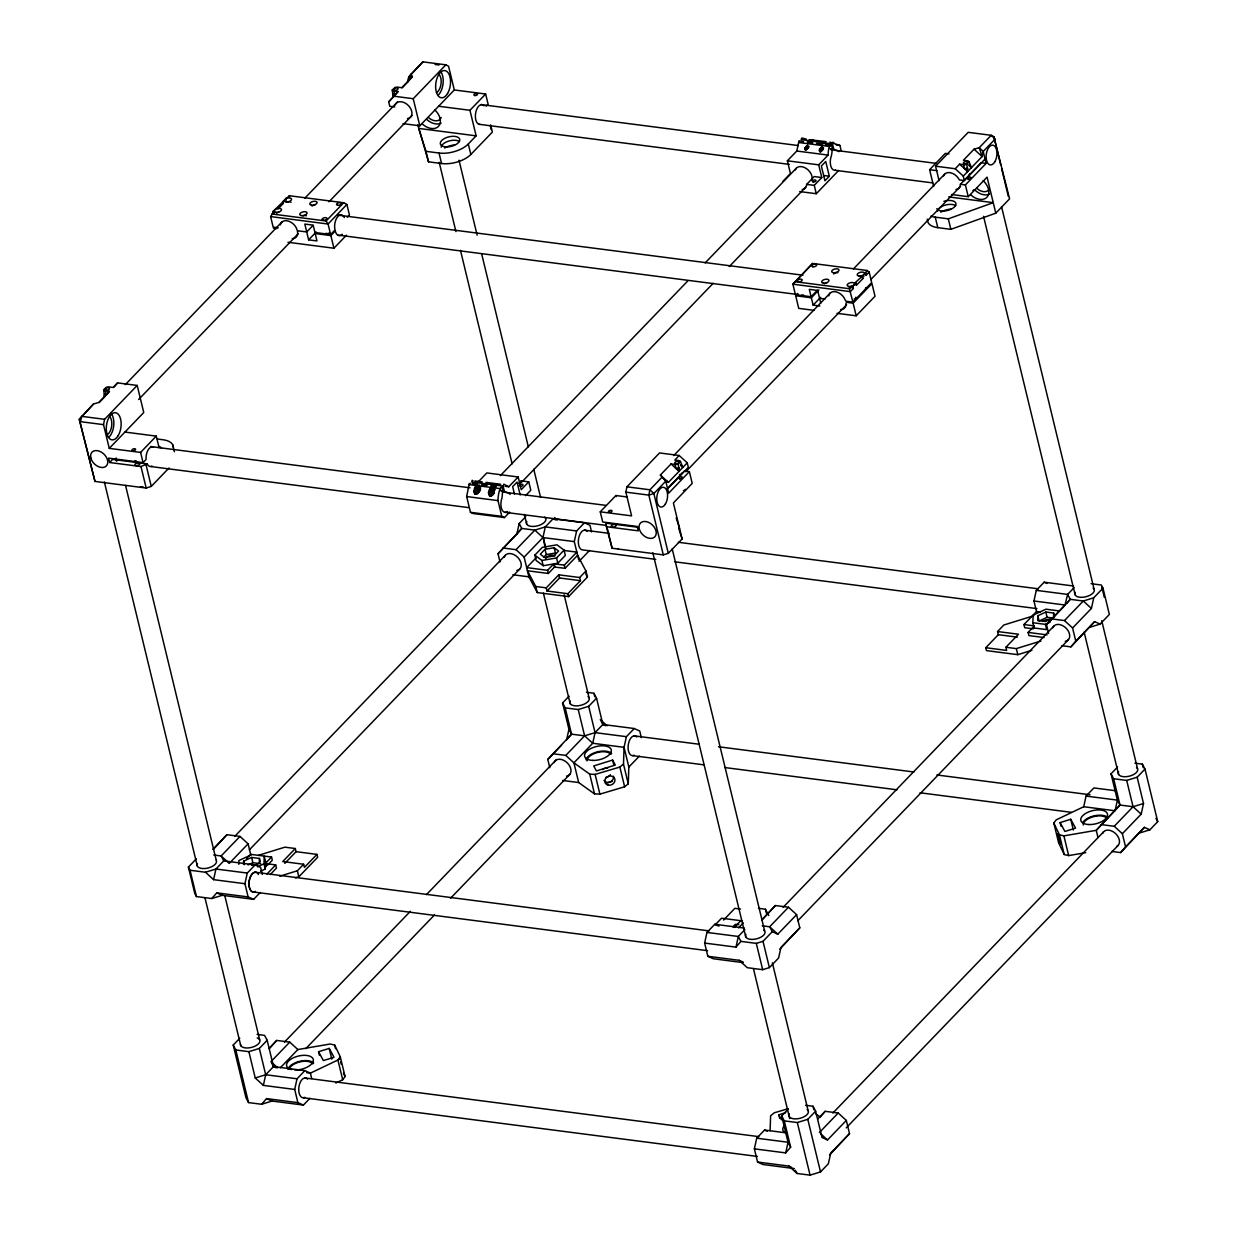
<?xml version="1.0" encoding="UTF-8"?>
<svg xmlns="http://www.w3.org/2000/svg" width="1237" height="1237" viewBox="0 0 1237 1237"><rect width="100%" height="100%" fill="white"/><g stroke="black" fill="none" stroke-linecap="round" stroke-linejoin="round"><path stroke-width="1.5" d="M238.787 864.354L238.911 860.55L251.699 854.597M243.503 864.323L243.612 861.168L251.606 857.427L259.445 858.447L260.296 861.957M259.445 858.447L259.291 863.194L254.497 865.421M265.259 869.054L263.991 863.797L264.239 856.22L265.522 861.478L265.259 869.054L260.466 871.296M266.218 866.518L265.445 863.364L271.537 857.04L272.31 860.194L267.439 865.266M562.649 780.47L578.684 782.542L594.518 793.891L599.899 794.139L624.639 786.778L628.257 783.825L623.494 764.11L624.067 747.318L626.401 736.68L634.241 728.531L639.745 731.036L641.354 737.639M628.257 783.825L628.844 767.048L624.067 747.318L592.724 743.267L584.606 735.845L578.251 709.543L565.185 707.858L562.572 702.941L569.113 696.153M770.11 1130.68L770.62 1115.774L774.254 1112.805L788.386 1108.615M1032.88 622.737L1045.42 624.36L1046.688 629.618L1034.147 627.994L1032.88 622.737L1033.127 615.145L1045.914 609.192L1058.455 610.815M1034.147 627.994L1034.225 626.092L1028.133 632.416L1028.89 635.586L1044.09 637.55M1037.828 615.763L1037.673 620.495L1045.512 621.515L1053.507 617.789L1053.661 613.042L1045.822 612.021L1037.828 615.763L1039.095 621.02L1047.105 617.294L1053.367 618.098M273.099 211.372L273.609 213.475L273.099 211.372L289.35 195.724L343.67 202.744L346.901 204.461L349.437 214.991L347.241 217.264M137.199 385.434L104.588 419.312L103.521 424.647L109.258 448.366L143.755 412.524L137.199 385.434L117.561 382.898L113.17 387.459L109.196 386.934A3.742 1.84 -13.6 0 0 106.428 387.227L103.707 389.732L104.511 397.046L99.176 402.597M402.999 123.623L419.791 125.803L454.304 89.961L448.552 66.226L445.861 64.819L422.884 61.85L410.962 74.235L412.416 76.617L401.762 87.703L397.773 87.178A3.742 1.84 -13.6 0 0 395.005 87.471L392.284 89.976L393.088 97.29L388.696 101.851L389.779 106.305L394.758 106.954M687.246 462.839L668.413 482.384L665.769 481.178L660.372 475.023L671.026 463.952L679.082 471.312L678.278 463.983L680.443 461.416A3.742 1.84 -13.6 0 0 678.773 460.551L674.799 460.04L679.19 455.479L687.246 462.839L688.313 467.292L667.609 488.785M939.069 180.664L935.574 166.206L955.227 168.742L959.618 164.181L967.674 171.541L966.855 164.227L969.019 161.645A3.742 1.84 -13.6 0 0 967.365 160.795L963.376 160.284L974.045 149.198L979.271 147.682L991.193 135.297L993.883 136.704L1009.593 198.817L995.785 213.166L950.851 229.34L937.801 227.654A21.787 10.762 -13.6 0 1 928.075 222.629L927.24 219.135M104.728 394L104.511 397.046L104.666 393.737M393.258 93.981L393.088 97.29L397.989 91.6L394 91.09A3.742 1.84 -13.6 0 1 392.345 90.239L392.284 89.976M277.969 208.945L283.242 203.471L283.459 201.847M638.106 527.302L606.764 523.251L605.728 524.318L606.919 526.776L638.246 530.828L637.194 526.452L602.713 521.999L600.254 511.824L631.597 515.875L625.86 492.14L626.927 486.821L659.553 452.943L679.19 455.479M393.32 94.244L393.088 97.29L394.974 95.11L394 91.09M260.172 892.573L253.631 899.361L248.127 896.918L244.941 883.713L213.599 879.662L215.934 869.023L223.773 860.875L255.116 864.926L260.62 867.431L262.321 874.435M412.416 76.617L407.514 82.307L410.962 74.235L408.643 77.189L407.514 82.307L402.195 87.842M244.941 883.713L247.261 873.059L255.116 864.926M309.93 1098.301L303.405 1105.089L297.901 1102.646L294.7 1089.441L263.373 1085.39L265.692 1074.737L259.337 1048.435L267.177 1040.286L264.563 1035.369L257.11 1034.41M294.7 1089.441L297.035 1078.788L304.874 1070.639L310.394 1073.144L337.933 1060.016L340.283 1056.815L334.686 1045.079L330.233 1044.013L297.87 1049.548L280.304 1067.794M509.706 512.103L504.449 517.576L473.106 513.525L470.462 512.319L466.643 496.547L469.256 483.682L470.508 483.311M479.709 491.445L476.446 494.305L475.039 494.12L473.817 490.764L476.91 485.6L475.441 486.589M479.539 489.156L480.683 487.95L478.302 485.785L479.539 489.156L477.899 493.316M494.336 493.331L491.074 496.192L489.666 496.006L488.445 492.651L491.537 487.502L490.068 488.476M504.449 517.576L501.789 516.37L497.985 500.598C498.14 488.182 504.263 478.874 502.021 497.815A9.958 5.304 -82.6 0 0 501.758 509.242A9.958 5.304 -82.6 0 0 507.649 511.515M500.011 561.969L498.016 553.728L516.834 534.168L519.169 523.529L525.787 516.664M578.7 559.804L574.293 541.605L576.628 530.951L584.467 522.803L589.987 525.308L591.58 531.91M566.608 739.896L568.943 729.242L562.572 702.941M586.462 692.287L593.93 693.261L596.543 698.178L588.688 706.327L595.059 732.629L592.724 743.267L573.906 762.827L578.684 782.542M782.913 181.313L790.443 173.489L787.366 160.795L796.783 151.022L799.025 140.802L803.586 141.683M804.699 148.224L806.849 145.842L806.663 149.461L805.287 149.847L804.699 148.224L807.73 145.085L804.823 149.213M819.327 150.125L821.476 147.729L821.291 151.347L819.915 151.734L819.327 150.125L822.342 146.971M787.366 160.795L818.708 164.846L828.125 155.073C828.249 141.575 834.279 141.636 831.419 155.692A9.958 5.304 -82.6 0 0 830.816 166.129A9.958 5.304 -82.6 0 0 835.64 170.149M742.788 962.572L713.301 958.752L707.827 956.278L704.642 943.073L706.961 932.42L714.8 924.271L744.303 928.09M704.642 943.073L735.984 947.125L738.303 936.471L744.844 929.683M794.37 1168.578L763.028 1164.527L757.554 1162.038L754.369 1148.848L756.704 1138.195L764.543 1130.046L786.655 1132.906M754.369 1148.848L785.711 1152.899L788.031 1142.246L781.676 1115.944L788.216 1109.156M1033.282 628.813L1024.715 627.716L1023.958 624.561L1036.498 611.526L1033.962 600.996L1036.281 590.358L1044.136 582.21L1073.623 586.013M1064.995 605.017L1067.624 594.409L1074.164 587.621M1061.964 645.714L1070.886 646.874L1075.788 641.183L1072.587 627.979L1091.421 608.434L1093.74 597.78L1103.002 588.163L1101.332 585.024L1091.049 583.694M1085.792 852.664L1068.66 855.587L1064.207 854.52L1058.609 842.784L1053.831 823.053L1056.197 819.853L1083.72 806.725L1086.055 796.071L1093.895 787.938L1116.021 790.783M1111.738 851.443L1120.66 852.587L1125.562 846.897L1122.361 833.707L1141.179 814.147L1143.514 803.509L1137.159 777.207L1144.998 769.058L1142.385 764.141L1134.917 763.167M474.312 488.476L475.858 486.156M476.013 487.486L477.59 485.291L476.291 488.615L478.193 490.362L480.142 490.068L479.399 486.976L476.338 486.589M488.94 490.362L490.486 488.043M493.934 492.388L491.707 491.553L490.641 489.388L491.8 488.043L494.027 488.878M808.24 141.868L807.916 142.765L811.457 140.276L808.24 141.868L810.328 140.121M808.627 141.265L809.771 140.075L810.946 140.601L808.967 142.672L809.029 140.137M809.508 140.57L809.446 142.595M278.232 227.763L273.161 227.113L270.625 216.583L273.655 212.006M280.335 224.918A9.958 6.85 43.9 0 1 288.468 221.098A9.958 6.85 43.9 0 1 297.189 230.221L297.452 231.273A9.958 6.85 43.9 0 1 292.195 238.679M492.527 495.202L494.166 491.043L492.929 487.672L495.31 489.852M335.815 1083.024L342.695 1079.746L345.061 1076.546L340.283 1056.815M103.707 389.732L103.753 389.995A3.742 1.84 -13.6 0 0 105.423 390.846L109.413 391.371L98.744 402.442L93.517 403.973L79.276 419.312L94.986 481.425L146.182 488.043L151.27 486.404L169.036 467.957M422.884 61.85L408.643 77.189M828.713 295.875A9.958 6.85 43.9 0 1 836.289 291.901A9.958 6.85 43.9 0 1 845.227 300.065L846.108 301.256L852.881 302.122L871.698 282.577L869.163 272.047L866.982 270.47L812.647 263.45L792.886 284.185L795.422 294.7L811.101 296.725L817.363 290.2M105.083 394.402L106.397 394.866L109.413 391.371M113.897 387.166L117.561 382.898M388.696 101.851L397.989 91.6M246.658 858.493L250.647 854.35L248.096 843.82L239.978 836.398L226.928 834.712L213.197 849.572M498.016 553.728L521.782 528.446L534.832 530.132L545.285 526.9L576.628 530.951M516.834 534.168L521.782 528.446L519.169 523.529M297.87 1049.548L289.752 1042.126L276.686 1040.441L269.249 1048.775M549.785 767.698L547.79 759.441L571.54 734.159L584.606 735.845L595.059 732.629L626.401 736.68M567.845 738.458L571.54 734.159L565.185 707.858M735.984 947.125L740.917 941.388L756.317 943.383L763.013 941.311L772.259 931.693L777.779 934.198L796.597 914.653L788.479 907.231L775.413 905.546L761.621 919.88M775.413 905.546L762.487 919.57M1048.605 633.375L1046.471 624.608L1070.237 599.327L1083.287 601.012L1093.74 597.78M1066.526 603.625L1070.237 599.327L1067.624 594.409L1036.281 590.358M1070.886 646.874L1094.606 621.639L1100.11 624.082L1109.357 614.464L1103.002 588.163M785.711 1152.899L790.644 1147.163L784.289 1120.861L781.676 1115.944M829.517 1154.956L849.525 1133.633L846.324 1120.428L838.207 1113.006L825.156 1111.321L820.208 1117.057L815.894 1113.965M1143.514 803.509L1133.061 806.725L1120.011 805.04L1096.245 830.321L1063.897 835.856L1059.429 834.789L1053.831 823.053M1117.568 767.033L1111.027 773.821L1113.64 778.738L1120.011 805.04L1096.245 830.321L1097.977 837.495M1120.66 852.587L1144.38 827.352L1149.884 829.811L1157.724 821.662L1144.998 769.058M239.746 1038.276L233.221 1045.064L245.947 1097.667L248.544 1102.584L261.61 1104.27L266.558 1098.595L297.901 1102.646M796.597 914.653L799.798 927.858L779.789 949.181M196.327 858.865L188.395 867.106L194.766 893.408L196.436 896.562L211.759 898.541L216.784 892.867L248.127 896.918M812.647 263.45L792.886 284.185L850.329 291.607L853.329 288.499L852.819 286.396L855.865 283.227L855.277 282.608L865.606 273.114L866.982 270.47M153.543 446.99A9.958 5.304 -82.6 0 0 146.059 459.484L143.059 462.592L108.578 458.138L109.645 462.514L112.629 459.391L147.11 463.844A9.958 5.304 -82.6 0 0 152.089 466.102M93.517 403.973L79.276 419.312L94.986 481.425M125.293 384.661L282.129 221.748M304.92 198.09L397.402 102.006M393.598 96.161L413.235 98.713L445.861 64.819M138.652 399.489L298.163 233.793M328.996 201.77L412.107 115.443M312.992 225.443L306.714 231.953L297.684 230.793M271.784 213.97L326.104 220.99L343.67 202.744M344.35 217.542A9.958 5.304 -82.6 0 0 337.995 216.351A9.958 5.304 -82.6 0 0 334.655 227.623L335.011 229.974L330.619 234.535L314.956 232.51L313.162 225.149L304.812 224.067L308.631 239.854L316.162 232.03M346.901 204.461L328.068 224.021L270.625 216.583M308.631 239.854L316.981 240.921L315.203 233.561L330.882 235.587L335.273 231.025L335.969 233.02A9.958 5.304 -82.6 0 0 342.324 234.226M287.958 242.266L333.928 248.22L346.484 235.185M109.258 448.366L140.601 452.417L156.279 436.12L159.078 447.67M438.609 106.243L469.952 110.294L485.646 94.012L488.105 104.186L486.11 106.258M109.645 462.514L140.987 466.565L147.11 463.844M476.137 135.838L418.678 128.416L425.976 151.331L439.027 153.032A21.787 10.762 -13.6 0 0 468.297 143.987L476.137 135.838L469.952 110.294M417.797 124.767L428.512 161.831L441.563 163.516A21.787 10.762 -13.6 0 0 470.833 154.47L492.388 132.081L490.656 124.906M478.595 481.487L486.837 472.936L518.179 476.987L521.241 489.682L528.771 481.858L530.797 490.208L525.524 495.681M473.817 490.764L475.797 488.692L475.456 487.285M478.286 486.296L479.554 484.997M476.291 488.615L477.266 486.187M474.08 492.821L476.802 490.007L479.585 491.043L476.446 494.305M477.08 489.666L478.332 488.368L480.559 489.203L479.307 490.501M805.287 149.847L808.859 146.136M478.193 490.362L479.446 489.048M805.952 149.924L808.349 147.45M475.039 494.12L478.178 490.857M806.663 149.461L808.905 147.126M500.367 475.627L687.772 280.954M705.183 262.878L796.211 168.325M490.641 489.388L491.893 488.074L494.073 490.95L492.821 492.249M488.445 492.651L490.424 490.579L490.084 489.172M490.919 490.501L492.171 489.203M819.559 149.028L822.188 146.306M488.708 494.723L491.414 491.893L494.197 492.929L491.074 496.192M491.707 491.553L492.96 490.254M819.451 151.115L822.821 147.605M819.915 151.734L823.486 148.023M820.579 151.826L822.976 149.337M489.666 496.006L492.805 492.759M821.291 151.347L823.533 149.012M505.083 486.28L508.763 486.76L518.179 476.987M518.659 483.481L521.179 480.884L528.771 481.858M802.194 189.57A9.958 6.85 43.9 0 0 806.663 184.39L814.193 176.566L821.785 177.54L818.708 164.846M521.767 482.105L713.192 283.273M729.258 266.589L805.55 187.328M806.663 184.39L814.255 185.364L821.785 177.54M829.316 176.211L824.924 180.772L821.353 166.052L825.744 161.49L829.316 176.211L823.78 175.499M799.69 191.565L816.281 193.714L838.671 170.443M213.12 849.046L226.928 834.712M234.643 836.459L505.33 555.289M239.978 836.398L221.16 855.958L213.692 854.983M502.964 547.991L516.015 549.676L534.832 530.132L542.95 537.554L574.293 541.605M584.467 522.803L553.125 518.751L545.285 526.9L542.95 537.554L524.132 557.098L528.91 576.829L537.26 592.554L568.603 596.605L587.42 577.06L585.951 571.015L577.602 555.274L565.062 568.309L554.501 567.072L548.331 573.473L527.441 570.767L535.791 586.508L537.26 592.554M229.463 863.179L248.096 843.82M249.348 849.881L520.019 568.726M554.501 567.072L553.743 563.917L543.198 565.726L536.1 560.407L534.832 555.15L542.347 547.326L556.975 544.821L564.072 550.14L565.34 555.398L557.81 563.222L554.161 563.84L554.918 566.994M536.008 557.933L526.684 567.613L547.574 570.319L553.743 563.917M545.007 549.321L540.306 554.207L544.744 557.531L553.882 555.97L558.598 551.068L554.161 547.744L545.007 549.321L546.29 554.578L543.924 557.021M814.054 310.348L798.731 308.369L795.685 295.751L797.88 293.463M600.254 511.824L615.933 495.527L627.004 496.965M933.672 186.493L929.621 169.701L945.3 153.403L948.98 153.883M534.832 555.15L541.914 560.454L556.542 557.949L564.072 550.14M935.574 166.206L968.2 132.328L991.193 135.297L995.136 139.07L983.214 151.455L982.101 156.558L963.283 176.102L964.35 180.556L959.371 179.922A9.958 6.85 43.9 0 0 950.897 172.84A9.958 6.85 43.9 0 0 943.568 175.901M795.685 295.751L811.348 297.777L818.879 289.953M811.348 297.777L813.126 305.137L820.657 297.313M266.929 874.033L275.712 864.91L276.485 868.065L270.207 874.59M554.161 563.84L564.288 565.154L576.844 552.119L564.057 550.465M284.773 863.411L296.06 851.674L295.303 848.52L282.747 861.555L303.637 864.246L304.41 867.4L316.95 854.38L317.662 857.272L298.828 876.817L295.318 877.899M535.791 586.508L546.244 587.853L558.784 574.818L579.674 577.524L585.951 571.015M673.748 455.541L830.584 292.628M853.375 268.97L944.527 174.278M546.244 587.853L547.001 591.008L559.541 577.973L580.447 580.679L579.674 577.524M579.071 561.32L589.554 550.434M795.082 281.696L849.417 288.716L852.819 286.396M855.277 282.608L856.375 285.33L862.962 278.48L862.452 276.377M865.096 272.418L866.116 275.217L869.163 272.047M279.763 876.198L297.375 870.771L303.637 864.246M666.82 489.249L684.386 471.003L689.365 471.637L692.21 483.404L673.392 502.949L682.113 538.992L668.305 553.326L663.295 554.872L612.114 548.254L605.728 524.318M955.954 189.462A9.958 6.85 43.9 0 0 960.422 184.267L981.127 162.774L986.105 163.408L983.214 151.455L979.271 147.682L982.101 156.558L974.045 149.198M964.35 180.556L985.054 159.047M547.001 591.008L567.891 593.714L580.447 580.679M685.762 471.761L846.618 304.673M870.755 279.608L960.561 186.323M689.365 471.637L668.676 493.146L665.769 481.178L653.863 493.563L648.837 495.109L625.86 492.14M960.422 184.267L965.401 184.916L986.105 163.408M840.572 309.637A9.958 6.85 43.9 0 0 846.015 303.328L846.371 302.307L853.143 303.173L871.961 283.629L875.007 296.246L856.19 315.806L837.032 313.332M951.469 194.503L968.246 196.683L987.08 177.123L995.785 213.166M269.171 1048.265L276.686 1040.441M547.79 759.441L561.598 745.107M284.355 1042.203L410.375 911.313M426.456 894.614L556.48 759.549M289.752 1042.126L270.934 1061.671L277.691 1067.856M552.723 753.72L565.788 755.405L584.606 735.845M233.221 1045.064L235.819 1049.981L248.884 1051.666L255.239 1077.968L265.692 1074.737L273.532 1066.588L304.874 1070.639M595.059 732.629L602.898 724.48L634.241 728.531M305.771 1048.667L434.45 914.993M450.531 898.294L569.84 774.362M628.844 767.048L639.328 756.163M715.28 924.719L721.558 918.21L742.447 920.9M1031.89 650.306L1017.804 654.667L986.461 650.616L985.765 647.724L998.321 634.689L997.548 631.535L1003.826 625.01L1033.745 615.763M723.568 920.05L734.871 908.329L740.561 909.056M732.907 926.869L735.412 924.271L738.798 924.704M734.345 927.456L740.623 920.947M985.765 647.724L1006.655 650.415L1005.897 647.26L1018.453 634.225L997.548 631.535M738.566 927.827L743.282 922.926M1046.471 624.608L1063.789 606.625M783.114 907.339L1053.785 626.169M788.479 907.231L769.661 926.776L762.193 925.817M1051.419 618.871L1064.469 620.557L1083.287 601.012L1091.421 608.434M797.803 920.761L1068.49 639.606M799.798 927.858L780.964 947.403L778.583 958.057L769.368 967.612L762.688 969.684L747.272 967.69L739.169 960.314L707.827 956.278M1075.788 641.183L1094.606 621.639M784.289 1120.861L797.339 1122.547L807.792 1119.315L815.631 1111.166L813.018 1106.249L805.565 1105.29M817.626 1119.145L825.156 1111.321M832.872 1113.037L1103.543 831.867M819.389 1132.551L838.207 1113.006M1101.193 824.6L1114.243 826.285L1133.061 806.725L1126.706 780.423L1113.64 778.738M815.631 1111.166L822.002 1137.468L827.507 1139.973L846.324 1120.428M846.232 1127.85L1118.248 845.304M849.525 1133.633L830.707 1153.178L828.357 1163.77L820.518 1171.918L810.065 1175.15L797.015 1173.465L788.897 1166.089L757.554 1162.038M1125.562 846.897L1144.38 827.352M565.788 755.405L573.906 762.827L589.74 774.161L595.121 774.408L619.861 767.064L623.494 764.11M822.868 143.755L824.832 143.461L826.733 145.208M248.08 864.926L252.889 862.699L260.729 863.704M257.59 866.781L263.991 863.797M1045.42 624.36L1050.213 622.118M966.855 164.227L966.36 164.413A3.742 1.84 -13.6 0 1 963.592 164.707L959.618 164.181M963.592 164.707L964.566 168.711L967.829 168.232M678.278 463.983L677.783 464.169A3.742 1.84 -13.6 0 1 675.015 464.463L671.026 463.952M675.015 464.463L675.99 468.467L679.252 468.003M930.904 216.15A21.787 10.762 -13.6 0 0 935.249 217.155L948.315 218.841L993.249 202.667L948.702 196.915M612.624 760.059L593.729 765.935L596.404 770.945L615.299 765.054L612.624 760.059L613.923 765.44M1089.704 627.314L1100.11 624.082M607.089 782.99L612.238 781.382M1139.478 833.042L1149.884 829.811M779.697 1118.403L778.815 1114.815L785.696 1112.666M578.251 709.543L588.688 706.327M258.456 855.324L284.85 847.175L295.303 848.52M188.395 867.106L190.065 870.26L205.481 872.24L215.934 869.023L247.261 873.059M1005.897 647.26L1016.35 648.605L1040.982 640.998M248.884 1051.666L259.337 1048.435M1126.706 780.423L1137.159 777.207M318.574 1051.713L329.212 1048.419L334.021 1057.295L323.383 1060.588L318.574 1051.713L319.455 1055.3M1060.109 822.574L1070.747 819.281L1075.541 828.156L1064.902 831.45L1060.109 822.574L1060.975 826.161M261.61 1104.27L272.063 1101.038L303.405 1105.089M211.759 898.541L222.289 895.31L253.631 899.361M809.446 139.688L826.1 141.652M496.501 484.208L497.475 484.239M546.29 554.578L555.428 553.016L554.161 547.744M435.146 64.494L438.98 64.989M454.304 89.961L485.646 94.012M806.246 139.085L801.87 138.003L801.112 139.595L832.501 143.94L833.769 149.213L836.428 150.481A9.958 5.304 -82.6 0 1 839.011 151.656M829.919 142.147L839.923 145.44L841.191 150.713M836.243 144.976L839.923 145.44M807.282 142.147L812.802 142.874M816.497 143.337L822.017 144.064M825.713 144.528L831.249 145.255M798.638 142.502L829.981 146.554M830.073 148.734L833.769 149.213M480.806 104.526L798.422 145.564M830.939 149.77L936.177 163.377M796.783 151.022L828.125 155.073M929.621 169.701L936.997 170.66M479.307 124.319L789.268 164.366M835.191 170.304L932.775 182.921M337.964 215.099L802.937 275.202M338.381 235.138L797.618 294.499M819.574 298.333L825.002 299.029M273.423 228.165L276.794 228.598M813.126 305.137L819.822 306.003M104.588 419.312L81.596 416.343L80.529 421.662L103.521 424.647M626.927 486.821L649.904 489.79L653.863 493.563L668.305 553.326M124.937 432.069L156.279 436.12M157.393 439.027L162.99 439.753A21.787 10.762 -13.6 0 1 173.335 447.5M474.853 480.946L482.229 481.889M485.925 482.368L500.66 484.285M508.392 492.852A9.958 5.304 -82.6 0 0 507.031 492.589L504.371 491.321L503.103 486.064L471.761 482.013L472.132 480.312L473.013 480.698M472.348 483.543L477.884 484.27M481.564 484.734L487.1 485.461M490.78 485.94L496.315 486.651M469.24 484.61L500.583 488.661M476.724 487.749L480.404 488.228M500.691 490.842L504.371 491.321M150.543 446.526L470.075 487.811M502.593 492.017L605.914 505.376M466.643 496.547L497.985 500.598M150.96 466.565L468.576 507.603M504.928 512.304L606.346 525.416M470.462 512.319L501.789 516.37M584.482 530.163L609.377 533.379M678.324 542.285L1038.4 588.827M1033.962 600.996L1065.304 605.048M655.765 559.356L582.983 549.955A9.958 5.304 -82.6 0 1 578.746 537.786A9.958 5.304 -82.6 0 1 587.065 531.338M674.923 561.83L1036.9 608.604M1036.498 611.526L1040.147 611.99M1023.958 624.561L1034.225 625.876M1028.133 632.416L1047.12 634.875M998.321 634.689L1017.309 637.132M512.876 574.757L528.91 576.829M634.241 735.86L699.369 744.272M718.511 746.746L913.865 771.996M936.857 774.965L1090.075 794.757M1086.055 796.071L1117.398 800.123L1120.011 805.04M1083.72 806.725L1115.063 810.776L1117.398 800.123L1111.027 773.821M632.756 755.652L703.621 764.806M724.681 767.528L897.057 789.809M920.034 792.778L1071.35 812.322M758.482 908.314L765.44 909.226L768.78 915.519M296.06 851.674L316.95 854.38M250.647 854.35L271.537 857.04M265.445 863.581L275.712 864.91M255.162 872.224L709.079 930.889M706.961 932.42L738.303 936.471L740.917 941.388M253.662 892.016L707.579 950.681M306.699 1072.665L310.394 1073.144L311.693 1078.525M304.89 1077.968L758.807 1136.633M265.692 1074.737L297.035 1078.788M756.704 1138.195L788.031 1142.246L790.644 1147.163M303.39 1097.76L757.307 1156.425M813.266 140.183L811.472 139.766L812.848 140.631M216.784 892.867L222.289 895.31M266.558 1098.595L272.063 1101.038M1044.136 582.21L1046.889 583.462M508.763 486.76L503.815 484.177L503.103 486.064M553.125 518.751L555.892 520.004M607.058 725.748L600.285 719.563L602.898 724.48L605.651 725.732M714.8 924.271L718.944 926.157M739.169 960.314L743.267 962.185M764.543 1130.046L767.296 1131.298M788.897 1166.089L791.634 1167.341M271.8 1063.31L273.532 1066.588L276.299 1067.84M969.081 161.908L971.432 167.644L969.081 164.969L971.432 167.644L969.36 165.743M611.65 526.869L611.944 527.024A2.489 1.237 -13.8 0 0 614.294 526.931L614.882 526.715A2.489 1.237 -13.8 0 0 616.134 525.4L616.057 525.076A2.489 1.237 -13.8 0 0 612.516 524.921L612.006 525.215A2.489 1.237 -13.8 0 0 611.264 526.235L611.573 526.823M810.204 141.575L812.106 143.306M851.288 286.752L853.329 288.499M955.227 168.742L963.283 176.102M1064.469 620.557L1072.587 627.979M1133.061 806.725L1141.179 814.147M1114.243 826.285L1122.361 833.707M680.783 465.514L682.855 467.4L680.489 464.741M660.372 475.023L668.413 482.384L661.826 477.42L649.904 489.79L648.837 495.109L663.295 554.872M554.578 517.545L557.284 520.019M516.015 549.676L524.132 557.098M777.779 934.198L769.661 926.776L772.259 931.693M820.749 1133.788L827.507 1139.973M229.278 863.38L221.16 855.958L223.773 860.875M205.481 872.24L213.599 879.662M255.239 1077.968L263.373 1085.39M861.076 276.593L862.962 278.48M680.505 461.679L682.855 467.4M965.448 168.758L967.674 171.541L967.334 168.433M676.855 468.514L679.082 471.312L678.757 468.189M490.424 490.579L491.414 491.893M477.544 487.316L478.332 488.368M475.797 488.692L476.802 490.007M969.653 165.263L971.432 167.644M326.104 220.99L328.068 224.021L330.619 234.535M795.252 1170.202L797.015 1173.465M778.815 1114.815L781.49 1119.81M1155.976 818.384L1157.724 821.662M585.75 573.906L587.42 577.06M568.943 729.242L571.54 734.159M343.453 1073.19L345.061 1076.546M966.391 168.649L967.674 171.541M677.799 468.421L679.082 471.312M833.753 142.642L832.872 142.24L832.501 143.94M339.51 1058.161L339.912 1059.367M849.417 288.716L852.881 302.122M676.206 517.916L679.577 528.493M678.742 528.4L682.113 538.992M340.685 1061.949L341.242 1064.237M993.883 136.704L1000.656 164.722M1001.568 168.448L1008.341 196.467M1101.75 586.771L1104.301 597.301M1142.385 764.141L1143.266 767.76M1001.568 206.749L1094.003 588.858M1101.719 620.696L1137.514 768.672M983.554 216.336L1075.092 594.703M1084.153 632.169L1118.588 774.517M965.401 184.916L968.246 196.683M1053.661 613.042L1054.512 616.552M1045.822 612.021L1047.105 617.294M948.315 218.841L950.851 229.34M935.249 217.155L937.801 227.654M1070.747 819.281L1073.345 830.042M1063.897 835.856L1068.66 855.587M1016.35 648.605L1017.804 654.667M1059.429 834.789L1064.207 854.52M865.606 273.114L866.116 275.217M855.865 283.227L856.375 285.33M853.143 303.173L856.19 315.806M814.255 185.364L816.281 193.714M820.719 303.065L817.672 290.432L809.307 289.365L811.101 296.725M765.44 909.226L766.538 913.756M813.018 1106.249L813.869 1109.759M672.201 548.857L764.652 930.966M772.352 962.819L808.148 1110.795M807.792 1119.315L820.518 1171.918M763.013 941.311L769.368 967.612M756.317 943.383L762.688 969.684M797.339 1122.547L810.065 1175.15M652.842 552.831L745.725 936.811M753.441 968.664L789.685 1118.511M615.933 495.527L616.196 496.578M606.919 526.776L612.114 548.254M490.362 126.05L491.228 129.638M619.861 767.064L624.639 786.778M468.297 143.987L470.833 154.47M564.288 565.154L565.062 568.309M596.543 698.178L602.898 724.48M593.93 693.261L594.781 696.771M567.891 593.714L568.603 596.605M556.542 557.949L557.81 563.222M459.004 160.207L477.126 235.138M481.657 253.863L528.323 446.804M533.765 469.271L540.569 497.367M564.134 594.781L589.059 697.792M558.784 574.818L559.541 577.973M545.811 548.099L543.259 537.585L544.898 546.507M547.574 570.319L548.331 573.473M595.121 774.408L599.899 794.139M541.914 560.454L543.198 565.726M589.74 774.161L594.518 793.891M439.027 153.032L441.563 163.516M520.174 494.986L517.051 482.09L512.659 486.651L514.437 494.027M439.181 162.31L455.943 231.613M460.473 250.353L512.133 463.875M524.364 514.453L526.637 523.823M543.399 593.126L570.133 703.637M413.235 98.713L419.791 125.803M425.976 151.331L428.512 161.831M330.882 235.587L333.928 248.22M285.886 198.09L286.396 200.193M282.732 201.368L283.242 203.471M297.375 870.771L298.828 876.817M334.686 1045.079L335.552 1048.667M337.933 1060.016L342.695 1079.746M329.212 1048.419L331.825 1059.181M172.716 444.763L174.402 451.752M251.606 857.427L252.889 862.699M243.612 861.168L244.462 864.663M146.074 464.911L151.27 486.404M140.601 452.417L143.059 462.592M140.987 466.565L146.182 488.043M267.177 1040.286L273.532 1066.588M105.423 390.846L106.397 394.866M125.555 485.476L216.197 860.086M224.794 895.681L259.693 1039.915M104.372 481.951L197.271 865.931M204.971 897.784L240.782 1045.76M235.819 1049.981L248.544 1102.584M190.065 870.26L196.436 896.562M289.35 195.724L289.443 197.039M1102.646 833.444A9.958 6.85 43.9 0 1 1115.372 833.398A9.958 6.85 43.9 0 1 1116.841 846.417M634.164 755.235A9.958 5.304 -82.6 0 1 628.272 744.767A9.958 5.304 -82.6 0 1 636.823 737.02M304.812 1097.343A9.958 5.304 -82.6 0 1 298.921 1086.875A9.958 5.304 -82.6 0 1 307.472 1079.143M795.298 169.902A9.958 6.85 43.9 0 1 805.983 168.294A9.958 6.85 43.9 0 1 811.812 180.185M554.176 762.564A9.958 6.85 43.9 0 1 567.829 763.445A9.958 6.85 43.9 0 1 566.561 776.109M588.085 696.586A9.958 4.917 -13.6 0 1 580.663 705.353A9.958 4.917 -13.6 0 1 570.18 700.869M587.049 760.879A12.447 6.154 -13.6 0 1 597.007 752.591A12.447 6.154 -13.6 0 1 610.815 754.338M585.951 759.75A13.7 6.757 -13.6 0 1 597.672 751.787A13.7 6.757 -13.6 0 1 611.681 753.565M610.382 774.718A5.226 4.515 -28.4 0 1 605.867 777.362M602.697 769.63A5.226 4.515 -28.4 0 1 607.661 768.1M613.49 776.233A5.226 4.515 -28.4 0 1 604.012 780.408M1136.54 767.466A9.958 4.917 -13.6 0 1 1129.118 776.233A9.958 4.917 -13.6 0 1 1118.65 771.749M1083.272 825.017A12.447 6.154 -13.6 0 1 1093.23 816.714A12.447 6.154 -13.6 0 1 1107.038 818.477M1083.133 821.971A13.7 6.757 -13.6 0 1 1095.642 815.554A13.7 6.757 -13.6 0 1 1107.904 817.703M807.173 1109.589A9.958 4.917 -13.6 0 1 799.767 1118.356A9.958 4.917 -13.6 0 1 789.283 1113.857M785.418 1132.829A13.7 6.757 -13.6 0 1 783.871 1126.242M257.203 1037.92A9.958 4.917 -13.6 0 1 253.771 1046.703A9.958 4.917 -13.6 0 1 240.442 1044.353M289.303 1068.737A12.447 6.154 -13.6 0 1 300.606 1061.733A12.447 6.154 -13.6 0 1 312.822 1063.866M291.638 1069.557A13.7 6.757 -13.6 0 1 293.942 1057.542A13.7 6.757 -13.6 0 1 313.348 1060.032A13.7 6.757 -13.6 0 1 294.638 1069.943M287.958 1069.278A13.7 6.757 -13.6 0 1 299.679 1061.315A13.7 6.757 -13.6 0 1 313.688 1063.109M1052.873 627.747A9.958 6.85 43.9 0 1 1066.526 628.628A9.958 6.85 43.9 0 1 1065.258 641.307M504.263 557.361A9.958 6.85 43.9 0 1 517.824 557.485A9.958 6.85 43.9 0 1 516.803 570.427M255.085 891.599A9.958 5.304 -82.6 0 1 249.054 882.429A9.958 5.304 -82.6 0 1 256.523 872.487M544.682 517.159A9.958 4.917 -13.6 0 1 537.26 525.926A9.958 4.917 -13.6 0 1 526.776 521.442M545.842 558.737A4.979 2.459 -13.6 0 1 549.537 555.676A4.979 2.459 -13.6 0 1 554.98 555.908M257.389 873.136A9.958 5.304 -82.6 0 1 258.456 874.497M255.425 891.429A9.958 5.304 -82.6 0 1 248.977 883.172A9.958 5.304 -82.6 0 1 256.121 872.394M216.243 860.333A9.958 4.917 -13.6 0 1 206.625 868.312A9.958 4.917 -13.6 0 1 197.425 863.565M251.544 865.204A4.979 2.459 -13.6 0 1 256.987 865.452M1093.137 588.039A9.958 4.917 -13.6 0 1 1085.715 596.806A9.958 4.917 -13.6 0 1 1075.231 592.322M1042.76 621.484A4.979 2.459 -13.6 0 1 1051.203 620.046M763.817 930.116A9.958 4.917 -13.6 0 1 756.395 938.883A9.958 4.917 -13.6 0 1 745.911 934.383M509.025 493.238A9.958 5.304 -82.6 0 1 510.139 494.46M519.385 485.6A1.871 0.928 -13.6 0 1 521.566 484.285A1.871 0.928 -13.6 0 1 522.911 485.306A1.871 0.928 -13.6 0 1 520.267 486.265M521.179 480.884A9.958 6.85 43.9 0 1 520.839 482.801M287.51 202.203A2.489 1.237 -13.6 0 1 291.051 202.358M276.562 213.243A2.489 1.237 -13.6 0 1 278.696 212.254M312.126 206.115A2.489 1.237 -13.6 0 1 314.878 205.064M302.988 215.934A2.489 1.237 -13.6 0 1 306.312 215.826M329.119 233.082A1.871 0.928 -13.6 0 1 326.073 233.174M860.457 276.346A2.489 1.237 -13.6 0 1 863.998 276.5M849.262 287.726A2.489 1.237 -13.6 0 1 852.85 286.35M833.769 274.011A2.489 1.237 -13.6 0 1 837.866 272.743M824.383 283.752A2.489 1.237 -13.6 0 1 826.749 283.026M803.54 294.978A1.871 0.928 -13.6 0 1 801.777 295.04M855.741 297.437A1.871 0.928 -13.6 0 1 855.416 298.627M855.03 298.844A1.871 0.928 -13.6 0 1 854.118 299.122M865.946 287.695A1.871 0.928 -13.6 0 1 865.452 288.206M855.973 297.39A2.489 1.237 -13.6 0 1 855.587 297.73M116.773 459.932A9.958 5.304 -82.6 0 1 116.077 457.922M109.737 416.606A9.958 5.304 -82.6 0 1 111.639 426.317A9.958 5.304 -82.6 0 1 107.078 434.805M116.757 461.308A9.958 5.304 -82.6 0 1 115.768 459.793M136.225 460.844A1.871 0.928 -13.6 0 1 134.941 460.782M159.032 446.402A9.958 4.917 -13.6 0 1 161.475 448.227M143.121 486.852A2.489 1.237 -13.6 0 1 140.399 486.729M110.99 413.344A13.7 7.298 -82.6 0 1 109.212 436.908M937.43 211.341A9.958 4.917 -13.6 0 1 944.821 205.218A9.958 4.917 -13.6 0 1 955.706 205.698M940.769 212.145A13.7 6.757 -13.6 0 1 950.727 209.053M943.877 201.306A9.958 4.917 -13.6 0 1 955.691 202.822A9.958 4.917 -13.6 0 1 948.593 210.197A9.958 4.917 -13.6 0 1 936.78 208.666M970.241 173.644A2.242 1.113 -13.6 0 1 969.189 174.51M973.782 189.787A1.871 0.928 -13.6 0 1 972.916 190.498M983.152 180.664A13.7 9.401 43.9 0 1 987.111 197.039A13.7 9.401 43.9 0 1 970.859 194.936M989.569 194.008A13.7 9.401 43.9 0 1 975.251 190.374M988.75 189.957A9.958 6.85 43.9 0 1 976.921 188.426M439.104 74.498A9.958 5.304 -82.6 0 1 440.99 84.209A9.958 5.304 -82.6 0 1 436.445 92.698M395.113 105.021A9.958 6.85 43.9 0 1 408.751 105.903A9.958 6.85 43.9 0 1 407.499 118.582M444.593 147.992A13.7 6.757 -13.6 0 1 454.551 144.915M441.207 147.203A9.958 4.917 -13.6 0 1 448.598 141.095A9.958 4.917 -13.6 0 1 459.484 141.559M480.049 124.411A9.958 5.304 -82.6 0 1 475.797 112.242A9.958 5.304 -82.6 0 1 484.115 105.794M434.697 109.784A13.7 9.401 43.9 0 1 438.656 126.159A13.7 9.401 43.9 0 1 422.405 124.056M441.114 123.128A13.7 9.401 43.9 0 1 426.796 119.494M441.192 117.5A9.958 6.85 43.9 0 1 428.466 117.546M440.341 71.22A13.7 7.298 -82.6 0 1 438.578 94.785M681.742 473.106A2.242 1.113 -13.6 0 1 681.077 474.018M680.087 474.482A2.242 1.113 -13.6 0 1 679.515 474.621M618.222 548.625A2.489 1.237 -13.6 0 1 617.65 548.61M685.283 489.28A1.871 0.928 -13.6 0 1 684.726 490.053M683.891 490.44A1.871 0.928 -13.6 0 1 683.412 490.548M139.75 463.844L139.673 464.169A2.489 1.237 -13.9 0 1 138.513 465.143L136.658 465.591A2.489 1.237 -13.9 0 1 134.957 464.988L134.895 464.679A2.489 1.237 -13.9 0 1 136.147 463.365L136.735 463.133A2.489 1.237 -13.9 0 1 139.766 463.829M1057.527 833.784L1060.511 843.804L1057.527 833.784M592.631 760.399A13.7 6.757 -13.6 0 0 611.264 749.9A13.7 6.757 -13.6 0 0 589.941 749.003A13.7 6.757 -13.6 0 0 592.631 760.399M608.31 785.17A5.226 4.515 -25.5 0 0 614.866 779.109A5.226 4.515 -25.5 0 0 606.455 777.516A5.226 4.515 -25.5 0 0 608.31 785.17M1088.854 824.538A13.7 6.757 -13.6 0 0 1107.486 814.039A13.7 6.757 -13.6 0 0 1086.163 813.126A13.7 6.757 -13.6 0 0 1088.854 824.538M813.281 181.947A1.871 0.928 -13.6 0 0 816.049 180.648A1.871 0.928 -13.6 0 0 813.327 180.293A1.871 0.928 -13.6 0 0 813.281 181.947M323.29 220.263A2.489 1.237 -13.6 0 0 326.97 218.532A2.489 1.237 -13.6 0 0 323.352 218.068A2.489 1.237 -13.6 0 0 323.29 220.263M276.006 212.316A3.742 1.84 -13.6 0 0 281.541 209.733A3.742 1.84 -13.6 0 0 276.114 209.038A3.742 1.84 -13.6 0 0 276.006 212.316M286.041 201.894A3.742 1.84 -13.6 0 0 291.576 199.312A3.742 1.84 -13.6 0 0 286.149 198.6A3.742 1.84 -13.6 0 0 286.041 201.894M311.569 205.187A3.742 1.84 -13.6 0 0 317.105 202.605A3.742 1.84 -13.6 0 0 311.678 201.909A3.742 1.84 -13.6 0 0 311.569 205.187M301.534 215.609A3.742 1.84 -13.6 0 0 307.07 213.027A3.742 1.84 -13.6 0 0 301.642 212.331A3.742 1.84 -13.6 0 0 301.534 215.609M337.716 205.265A2.489 1.237 -13.6 0 0 341.412 203.548A2.489 1.237 -13.6 0 0 337.778 203.084A2.489 1.237 -13.6 0 0 337.716 205.265M798.53 281.773A2.489 1.237 -13.6 0 0 802.225 280.057A2.489 1.237 -13.6 0 0 798.607 279.577A2.489 1.237 -13.6 0 0 798.53 281.773M848.953 286.458A3.742 1.84 -13.6 0 0 854.489 283.876A3.742 1.84 -13.6 0 0 849.061 283.165A3.742 1.84 -13.6 0 0 848.953 286.458M858.988 276.037A3.742 1.84 -13.6 0 0 864.524 273.454A3.742 1.84 -13.6 0 0 859.096 272.743A3.742 1.84 -13.6 0 0 858.988 276.037M833.46 272.728A3.742 1.84 -13.6 0 0 838.995 270.145A3.742 1.84 -13.6 0 0 833.568 269.45A3.742 1.84 -13.6 0 0 833.46 272.728M823.425 283.149A3.742 1.84 -13.6 0 0 828.96 280.567A3.742 1.84 -13.6 0 0 823.533 279.871A3.742 1.84 -13.6 0 0 823.425 283.149M812.956 266.79A2.489 1.237 -13.6 0 0 816.652 265.058A2.489 1.237 -13.6 0 0 813.034 264.594A2.489 1.237 -13.6 0 0 812.956 266.79M90.827 457.953A9.958 6.85 43.9 0 0 105.13 466.859A9.958 6.85 43.9 0 0 101.604 452.294A9.958 6.85 43.9 0 0 90.827 457.953M106.181 390.072A2.242 1.113 -13.6 0 0 109.505 388.526A2.242 1.113 -13.6 0 0 106.243 388.093A2.242 1.113 -13.6 0 0 106.181 390.072M132.869 450.701A1.871 0.928 -13.6 0 0 135.637 449.402A1.871 0.928 -13.6 0 0 132.916 449.062A1.871 0.928 -13.6 0 0 132.869 450.701M118.211 435.594A13.7 7.298 -82.6 0 0 116.618 413.034A13.7 7.298 -82.6 0 0 106.336 430.213A13.7 7.298 -82.6 0 0 118.211 435.594M994.811 161.815A9.958 5.304 -82.6 0 0 993.651 145.409A9.958 5.304 -82.6 0 0 986.167 157.903A9.958 5.304 -82.6 0 0 994.811 161.815M964.35 163.918A2.242 1.113 -13.6 0 0 967.674 162.372A2.242 1.113 -13.6 0 0 964.412 161.954A2.242 1.113 -13.6 0 0 964.35 163.918M968.246 179.056A1.871 0.928 -13.6 0 0 971.014 177.757A1.871 0.928 -13.6 0 0 968.293 177.417A1.871 0.928 -13.6 0 0 968.246 179.056M394.758 90.316A2.242 1.113 -13.6 0 0 398.082 88.755A2.242 1.113 -13.6 0 0 394.819 88.337A2.242 1.113 -13.6 0 0 394.758 90.316M444.995 146.832A9.958 4.917 -13.6 0 0 459.762 139.951A9.958 4.917 -13.6 0 0 445.289 138.08A9.958 4.917 -13.6 0 0 444.995 146.832M474.776 95.543A1.871 0.928 -13.6 0 0 477.544 94.259A1.871 0.928 -13.6 0 0 474.822 93.904A1.871 0.928 -13.6 0 0 474.776 95.543M447.578 93.486A13.7 7.298 -82.6 0 0 445.985 70.911A13.7 7.298 -82.6 0 0 435.687 88.09A13.7 7.298 -82.6 0 0 447.578 93.486M639.282 528.833A9.958 6.85 43.9 0 0 653.584 537.755A9.958 6.85 43.9 0 0 650.059 523.174A9.958 6.85 43.9 0 0 639.282 528.833M665.444 503.938A9.958 5.304 -82.6 0 0 664.284 487.517A9.958 5.304 -82.6 0 0 656.801 500.011A9.958 5.304 -82.6 0 0 665.444 503.938M675.773 463.674A2.242 1.113 -13.6 0 0 679.098 462.128A2.242 1.113 -13.6 0 0 675.835 461.71A2.242 1.113 -13.6 0 0 675.773 463.674M679.67 478.812A1.871 0.928 -13.6 0 0 682.437 477.528A1.871 0.928 -13.6 0 0 679.716 477.173A1.871 0.928 -13.6 0 0 679.67 478.812M609.253 512.257A1.871 0.928 -13.6 0 0 612.021 510.974A1.871 0.928 -13.6 0 0 609.3 510.618A1.871 0.928 -13.6 0 0 609.253 512.257"/></g></svg>
